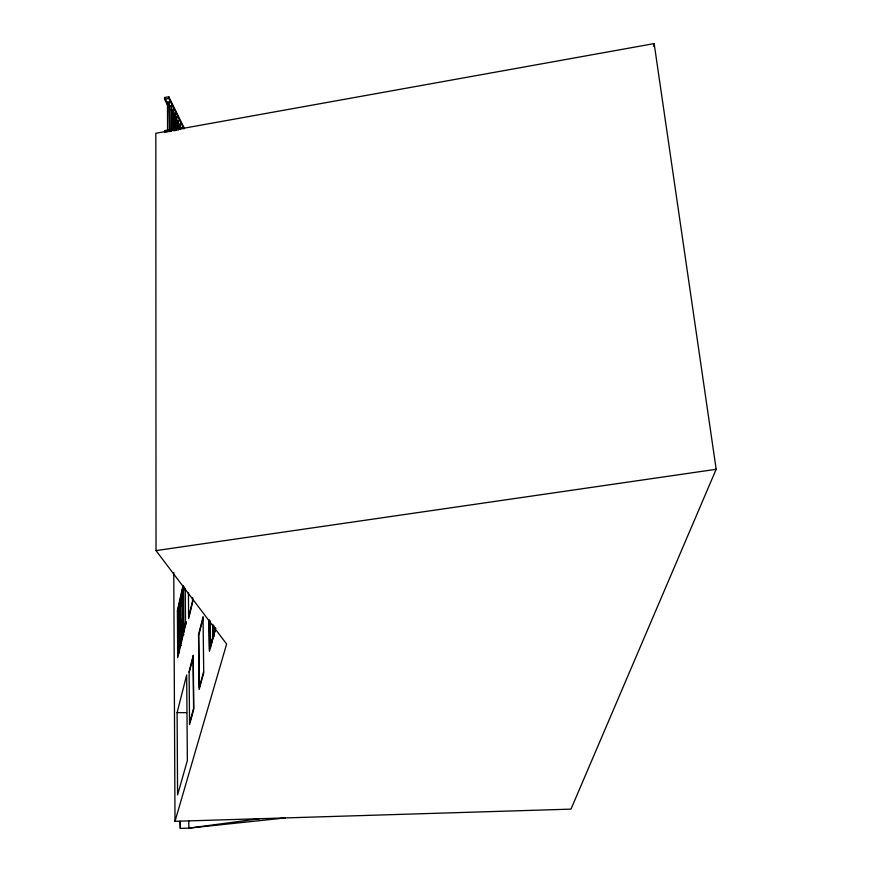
<?xml version="1.0" encoding="UTF-8"?>
<svg xmlns="http://www.w3.org/2000/svg" width="872" height="872" viewBox="0 0 872 872"><rect width="100%" height="100%" fill="white"/><g stroke="black" fill="none" stroke-linecap="round" stroke-linejoin="round"><path stroke-width="1.31" d="M183.066 585.472L177.408 610.585L177.681 657.641L186.303 621.823M183.403 600.59L183.327 590.006L182.39 589.984L177.474 611.73L178.389 611.741L180.014 604.623M183.807 634.369L182.858 634.358L182.542 589.319L183.382 585.581M181.267 642.947L180.896 600.688L182.782 592.382M183.85 632.102L183.48 589.341L184.047 586.845M178.466 613.441L180.766 603.315M180.995 602.301L182.706 594.78M183.545 591.053L184.352 587.51M177.735 655.897L182.706 634.99L182.39 589.984M182.858 634.358L185.518 623.175M188.766 616.766L192.559 600.95L192.527 598.257M177.114 712.588L186.673 674.961L187.36 760.515L177.583 794.948L177.114 712.588L186.586 712.675M189.246 672.334L193.104 657.303L193.595 708.391L189.682 722.703M202.914 619.011L198.707 635.416L199.285 687.55L203.558 671.92M653.477 46.216L654.153 43.6L155.826 133.263L156.023 550.603L226.622 644.037L175.01 821.315L570.986 809.129L716.174 469.289L654.153 43.6M215.297 627.862L209.476 649.215L209.073 619.829M210.97 645.302L213.095 637.519M214.479 632.473L215.537 628.592M215.744 628.091L209.411 651.275L208.975 620.145M167.577 105.272L164.546 99.179L164.546 97.501L168.841 96.781L184.472 128.511M164.546 99.179L168.841 98.46L183.883 128.936M167.577 129.71L167.468 102.264L169.19 101.97L169.778 131.661M169.332 106.013L171.043 105.719L171.501 106.657L171.62 131.16M173.452 130.767L172.885 109.458L171.185 109.741L171.642 110.668M173.016 113.447L174.716 113.164L175.174 114.09L175.272 130.364M177.081 129.961L176.547 116.848L174.847 117.131L174.923 130.68M178.869 129.547L178.357 120.521L176.667 120.805L176.722 128.914M180.646 129.121L180.166 124.173L178.477 124.445L178.924 125.361M165.735 132.13L167.904 131.77M156.023 550.603L716.174 469.289M259.529 818.71L188.93 828.128L180.308 828.4L180.003 821.162M285.34 817.914L188.93 828.128L188.723 820.89M181.202 645.291L180.264 645.269L179.97 600.677L180.896 600.688M181.114 645.651L180.177 645.64L179.894 601.048L180.82 601.07L180.853 606.476M185.431 623.556L186.39 623.578M182.706 634.99L183.654 635.012M182.542 589.319L183.48 589.341M167.468 102.264L167.936 103.201M180.722 128.98L180.275 128.075L181.954 127.803L182.401 128.707M164.546 97.501L166.966 102.384M213.891 625.725L214.043 636.527M213.684 626.924L213.869 632.909M212.768 624.352L212.942 636.506M212.648 624.788L212.823 636.942M210.25 620.831L210.544 647.896M192.668 597.68L192.712 601.724L188.646 618.64L188.417 592.753M185.245 588.338L185.529 624.69M180.166 124.173L180.199 129.568M183.556 621.769L183.611 628.385M183.273 592.262L183.338 600.198M178.357 120.521L178.422 129.983M180.94 619.981L181.082 640.244M176.547 116.848L176.635 130.397M180.264 821.62L180.308 828.4M178.389 611.741L178.706 653.695M174.716 113.164L174.825 130.8M173.092 127.018L173.103 129.732M172.885 109.458L172.994 129.841M173.768 572.457L175.01 821.315M171.043 105.719L171.163 131.596M169.19 101.97L169.31 130.735M168.841 96.781L168.841 98.46M168.983 131.585L168.972 129.874L164.645 130.604L164.645 132.304M193.224 655.373L189.104 671.505L189.562 724.599L193.748 709.285L193.224 655.373M203.045 616.984L198.544 634.587L199.154 689.545L203.732 672.824L203.045 616.984"/></g></svg>
